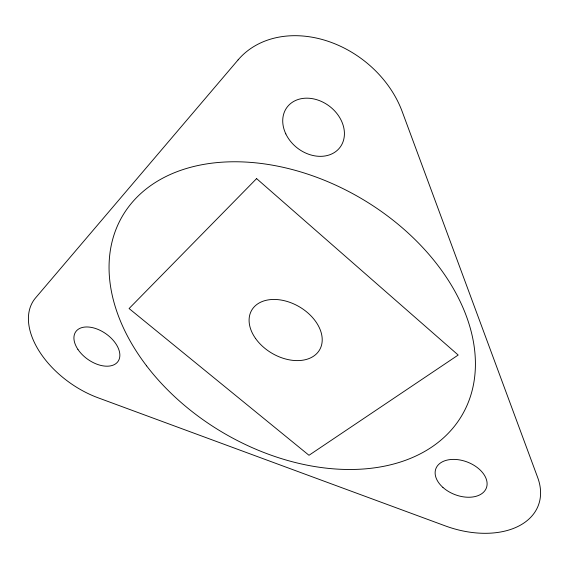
<?xml version="1.0" encoding="UTF-8"?>
<svg xmlns="http://www.w3.org/2000/svg" width="569" height="569" viewBox="0 0 569 569"><rect width="100%" height="100%" fill="white"/><g stroke="black" fill="none" stroke-linecap="round" stroke-linejoin="round"><path stroke-width="0.85" d="M238.07 59.916L35.605 297.864A77.576 47.092 35.1 0 0 98.06 397.788L445.285 525.891A81.168 52.384 21 0 0 537.698 477.583L402.191 111.567A99.81 79.326 37.6 0 0 326.051 40.627A99.81 79.326 37.6 0 0 238.07 59.916M256.598 178.609L129.085 308.54L308.988 455.285L458.187 355.035L256.598 178.609M146.589 365.86A196.824 135.963 30.4 0 0 461.331 416.359A196.824 135.963 30.4 0 0 268.867 164.569A196.824 135.963 30.4 0 0 146.589 365.86M285.83 133.914A33.208 26.352 37.5 0 0 339.124 148.452A33.208 26.352 37.5 0 0 315.767 99.411A33.208 26.352 37.5 0 0 285.83 133.914M442.91 487.405A27.028 17.426 21 0 0 486.282 488.174A27.028 17.426 21 0 0 454.154 459.396A27.028 17.426 21 0 0 442.91 487.405M77.91 349.373A25.833 15.669 35.1 0 0 117.584 362.012A25.833 15.669 35.1 0 0 95.172 328.37A25.833 15.669 35.1 0 0 77.91 349.373M255.652 338.598A39.311 26.963 30.3 0 0 318.761 351.158A39.311 26.963 30.3 0 0 282.558 300.318A39.311 26.963 30.3 0 0 255.652 338.598"/></g></svg>
